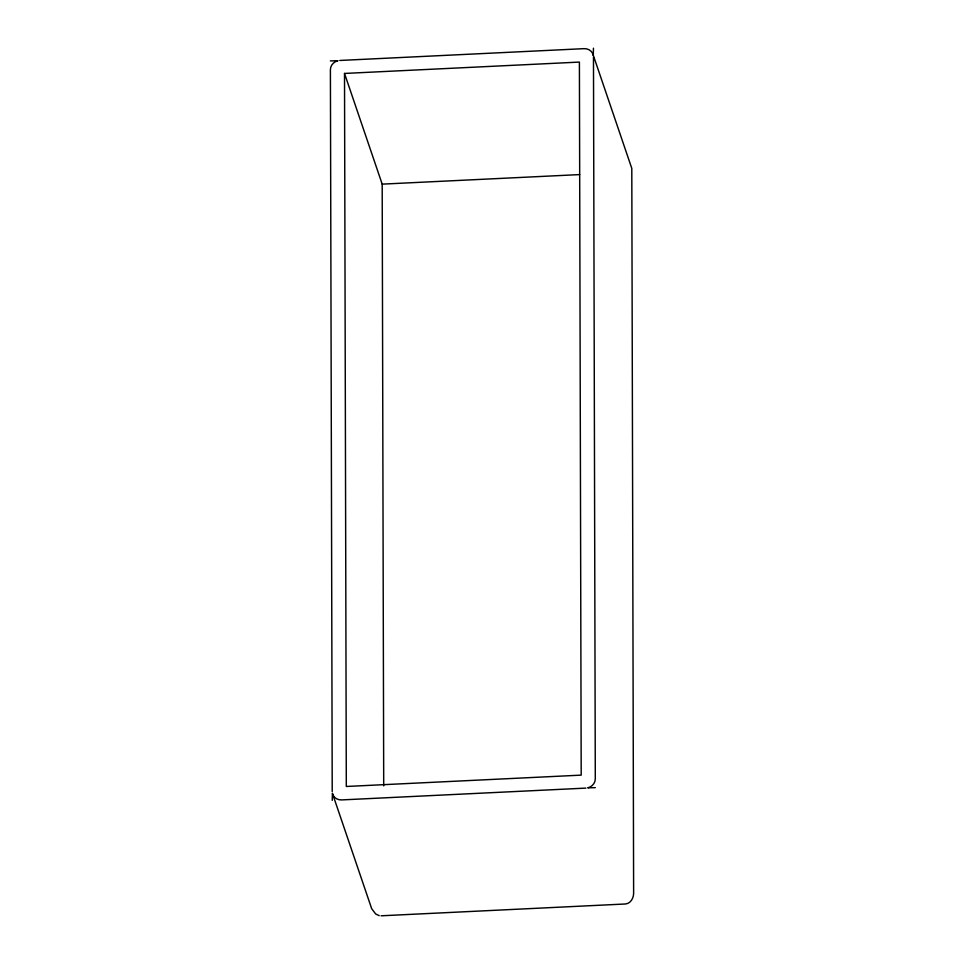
<?xml version="1.0" encoding="UTF-8"?>
<svg xmlns="http://www.w3.org/2000/svg" width="964" height="964" viewBox="0 0 964 964"><rect width="100%" height="100%" fill="white"/><g stroke="black" fill="none" stroke-linecap="round" stroke-linejoin="round"><path stroke-width="1.45" d="M332.243 800.373L332.399 793.276A9.471 8.736 -18.8 0 0 341.642 799.915L585.919 788.106M593.45 48.2L593.294 55.297A9.471 8.736 -18.8 0 0 584.063 48.658L339.774 60.467M344.51 73.445L579.4 62.082L581.196 775.128L346.305 786.479L344.51 73.445L382.19 184.136L383.708 785.865M382.19 184.136L579.677 174.592M381.081 915.8L625.371 903.991C630.48 903.654 633.469 898.34 633.625 893.676L631.794 168.399L592.752 53.671M330.375 60.925L337.942 60.72A9.471 8.736 -18.8 0 0 330.399 69.721L332.219 791.565M595.318 787.648L587.751 787.841A9.471 8.736 -18.8 0 0 595.294 778.84L593.475 57.009M379.226 915.655L375.671 913.98L371.67 908.654L332.942 794.902"/></g></svg>
